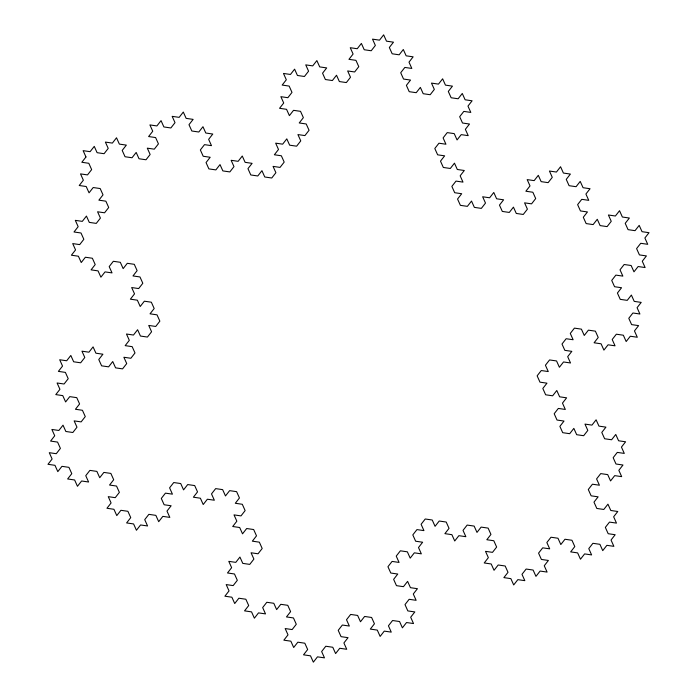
<?xml version="1.0" encoding="UTF-8"?>
<svg xmlns="http://www.w3.org/2000/svg" width="697" height="697" viewBox="0 0 697 697"><rect width="100%" height="100%" fill="white"/><g stroke="black" fill="none" stroke-linecap="round" stroke-linejoin="round"><path stroke-width="1.05" d="M85.966 156.973L81.828 162.279L88.815 163.29L91.656 169.606L87.508 174.903L80.521 173.893L83.361 180.209L79.223 185.507L86.21 186.517L89.05 192.834L93.198 187.537L100.176 188.547L103.025 194.864L98.878 200.161L105.866 201.18L108.706 207.488L104.567 212.794L97.58 211.783L100.42 218.091L96.273 223.397L89.286 222.387L86.445 216.07L82.298 221.367L75.32 220.357L78.16 226.673L74.013 231.979L81 232.99L83.84 239.306L79.702 244.603L72.715 243.593L75.555 249.909L71.408 255.207L78.395 256.217L81.235 262.534L85.382 257.237L92.37 258.247L95.21 264.564L91.072 269.861L98.05 270.88L100.899 277.188L105.038 271.891L112.025 272.902L109.185 266.585L113.332 261.288L120.311 262.299L123.16 268.615L127.298 263.309L134.286 264.32L137.126 270.636L132.988 275.942L139.975 276.953L142.815 283.27L138.668 288.567L131.681 287.556L134.53 293.873L130.383 299.17L137.37 300.189L140.21 306.497L144.357 301.2L151.345 302.21L154.185 308.527L150.038 313.824L157.025 314.844L159.866 321.16L155.727 326.457L148.74 325.447L151.58 331.763L147.433 337.06L140.445 336.05L137.605 329.733L133.467 335.039L126.479 334.02L129.32 340.336L125.172 345.642L132.16 346.653L135 352.97L130.862 358.267L123.874 357.256L126.715 363.573L122.567 368.87L115.589 367.859L112.74 361.543L108.601 366.849L101.614 365.838L98.774 359.521L102.912 354.215L95.925 353.205L93.084 346.888L88.937 352.194L81.958 351.183L84.799 357.491L80.652 362.797L73.664 361.787L70.824 355.47L66.677 360.767L59.698 359.757L62.538 366.073L58.391 371.379L65.379 372.39L68.219 378.706L64.08 384.003L57.093 382.993L59.933 389.309L55.786 394.607L62.774 395.617L65.614 401.934L69.761 396.637L76.748 397.647L79.589 403.964L75.45 409.261L82.429 410.28L85.278 416.588L81.131 421.894L74.143 420.883L76.984 427.191L72.845 432.497L65.858 431.487L63.018 425.17L58.87 430.467L51.883 429.457L54.723 435.773L50.585 441.079L57.572 442.09L60.412 448.406L56.265 453.703L49.278 452.693L52.118 459.009L47.98 464.307L54.967 465.317L57.807 471.634L61.955 466.337L68.933 467.347L71.782 473.664L67.635 478.961L74.623 479.98L77.463 486.288L81.61 480.991L88.597 482.002L85.748 475.685L89.896 470.388L96.883 471.399L99.723 477.715L103.87 472.409L110.858 473.42L113.698 479.736L109.551 485.042L116.538 486.053L119.379 492.37L115.24 497.667L108.253 496.656L111.093 502.973L106.946 508.27L113.933 509.289L116.782 515.597L120.921 510.3L127.908 511.31L130.748 517.627L126.61 522.924L133.597 523.944L136.438 530.26L140.576 524.954L147.564 525.965L144.723 519.648L148.87 514.351L155.858 515.362L158.698 521.678L162.837 516.372L169.824 517.392L166.984 511.075L171.131 505.769L164.143 504.759L161.303 498.442L165.442 493.145L172.429 494.156L169.589 487.839L173.736 482.542L180.715 483.552L183.564 489.869L187.702 484.563L194.69 485.574L197.53 491.89L193.391 497.196L200.379 498.207L203.219 504.523L207.366 499.218L214.345 500.228L211.505 493.92L215.652 488.614L222.639 489.625L225.48 495.942L229.627 490.644L236.605 491.655L239.454 497.972L235.307 503.269L242.295 504.279L245.135 510.596L240.996 515.902L234.009 514.883L236.849 521.199L232.702 526.505L239.69 527.516L242.53 533.832L246.677 528.526L253.664 529.537L256.505 535.854L252.358 541.16L259.345 542.17L262.194 548.487L258.047 553.784L251.059 552.773L253.9 559.09L249.761 564.387L242.774 563.376L239.934 557.06L235.786 562.366L228.799 561.355L231.639 567.672L227.501 572.969L234.48 573.979L237.328 580.296L233.181 585.602L226.194 584.583L229.034 590.899L224.896 596.205L231.883 597.216L234.723 603.532L238.862 598.226L245.849 599.237L248.698 605.554L244.551 610.86L251.539 611.87L254.379 618.187L258.526 612.881L265.513 613.9L262.664 607.584L266.812 602.278L273.799 603.288L276.639 609.605L280.786 604.308L287.774 605.318L290.614 611.635L286.467 616.932L293.454 617.943L296.295 624.259L292.156 629.565L285.169 628.555L288.009 634.862L283.862 640.168L290.849 641.179L293.69 647.496L297.837 642.19L304.824 643.209L307.665 649.517L303.526 654.823L310.505 655.833L313.354 662.15L317.492 656.844L324.48 657.863L321.639 651.547L325.787 646.241L332.774 647.26L335.614 653.568L339.753 648.271L346.74 649.282L343.9 642.965L348.047 637.668L341.06 636.657L338.219 630.341L342.358 625.035L349.345 626.045L346.505 619.738L350.652 614.432L357.631 615.442L360.48 621.759L364.618 616.462L371.606 617.472L374.446 623.789L370.307 629.086L377.295 630.097L380.135 636.413L384.274 631.116L391.261 632.127L388.421 625.81L392.568 620.513L399.555 621.524L402.396 627.84L406.543 622.534L413.521 623.545L410.681 617.228L414.828 611.931L407.841 610.921L405.001 604.604L409.139 599.298L416.126 600.317L413.286 594.001L417.433 588.695L410.446 587.684L407.606 581.368L403.458 586.674L396.471 585.663L393.631 579.346L397.769 574.04L390.79 573.03L387.941 566.713L392.089 561.416L399.076 562.427L396.236 556.11L400.374 550.813L407.362 551.824L410.202 558.14L414.349 552.834L421.337 553.845L418.496 547.528L422.635 542.231L415.647 541.221L412.807 534.904L416.954 529.598L423.942 530.617L421.101 524.301L425.24 518.995L432.227 520.006L435.067 526.322L439.215 521.025L446.202 522.036L449.042 528.352L444.895 533.649L451.883 534.669L454.732 540.977L458.87 535.679L465.857 536.69L463.017 530.373L467.156 525.076L474.143 526.087L476.992 532.403L481.13 527.098L488.118 528.108L490.958 534.425L486.82 539.731L493.807 540.741L496.647 547.058L492.5 552.355L485.513 551.344L488.353 557.661L484.215 562.958L491.202 563.978L494.042 570.285L498.189 564.988L505.168 565.999L508.017 572.315L503.87 577.613L510.857 578.632L513.698 584.94L517.845 579.643L524.832 580.653L521.983 574.337L526.13 569.04L533.118 570.05L535.958 576.367L540.105 571.061L547.093 572.08L544.252 565.764L548.391 560.458L541.403 559.447L538.563 553.13L542.71 547.833L549.698 548.844L546.849 542.527L550.996 537.23L557.983 538.241L560.824 544.557L564.971 539.251L571.958 540.262L574.798 546.579L570.651 551.885L577.639 552.895L580.479 559.212L584.626 553.906L591.614 554.917L588.773 548.609L592.912 543.303L599.899 544.313L602.739 550.63L606.887 545.333L613.874 546.343L611.034 540.027L615.172 534.721L608.185 533.71L605.344 527.394L609.492 522.097L616.479 523.107L613.639 516.791L617.777 511.493L610.79 510.483L607.95 504.166L603.802 509.463L596.824 508.453L593.975 502.136L598.122 496.839L591.134 495.82L588.294 489.512L592.433 484.206L599.42 485.217L596.58 478.909L600.727 473.603L607.714 474.613L610.555 480.93L614.702 475.633L621.68 476.643L618.84 470.327L622.987 465.021L616 464.01L613.16 457.694L617.298 452.397L624.285 453.407L621.445 447.091L625.592 441.793L618.605 440.783L615.765 434.466L611.617 439.763L604.63 438.753L601.79 432.436L605.928 427.139L598.95 426.12L596.101 419.812L591.962 425.109L584.975 424.098L587.815 430.415L583.668 435.712L576.689 434.701L573.84 428.385L569.702 433.691L562.714 432.68L559.874 426.364L564.012 421.058L557.025 420.047L554.185 413.73L558.332 408.433L565.319 409.444L562.47 403.127L566.617 397.83L559.63 396.811L556.79 390.503L552.643 395.8L545.655 394.79L542.815 388.473L546.962 383.176L539.975 382.156L537.134 375.84L541.273 370.543L548.26 371.553L545.42 365.237L549.567 359.94L556.554 360.95L559.395 367.267L563.533 361.961L570.521 362.98L567.68 356.664L571.828 351.358L564.84 350.347L562 344.03L566.138 338.733L573.126 339.744L570.285 333.427L574.433 328.13L581.411 329.141L584.26 335.457L588.399 330.151L595.386 331.162L598.226 337.479L594.088 342.785L601.075 343.795L603.916 350.112L608.063 344.806L615.042 345.817L612.201 339.509L616.348 334.203L623.336 335.213L626.176 341.53L630.323 336.233L637.302 337.243L634.462 330.927L638.609 325.621L631.621 324.61L628.781 318.294L632.92 312.997L639.907 314.007L637.067 307.691L641.214 302.393L634.226 301.383L631.386 295.066L627.239 300.363L620.252 299.353L617.411 293.036L621.55 287.739L614.571 286.72L611.722 280.412L615.869 275.106L622.857 276.117L620.016 269.809L624.155 264.503L631.142 265.513L633.982 271.83L638.13 266.533L645.117 267.543L642.277 261.227L646.415 255.921L639.428 254.91L636.588 248.594L640.735 243.297L647.722 244.307L644.882 237.991L649.02 232.693L642.033 231.683L639.193 225.366L635.045 230.663L628.067 229.653L625.218 223.336L629.365 218.039L622.377 217.02L619.537 210.712L615.39 216.009L608.403 214.998L611.252 221.315L607.104 226.612L600.117 225.601L597.277 219.285L593.13 224.591L586.142 223.58L583.302 217.264L587.449 211.958L580.462 210.947L577.621 204.63L581.76 199.333L588.747 200.344L585.907 194.027L590.054 188.73L583.067 187.711L580.218 181.403L576.079 186.7L569.092 185.69L566.252 179.373L570.39 174.076L563.403 173.056L560.562 166.74L556.424 172.046L549.436 171.035L552.277 177.352L548.13 182.649L541.142 181.638L538.302 175.322L534.163 180.628L527.176 179.608L530.016 185.925L525.869 191.231L532.856 192.241L535.697 198.558L531.558 203.855L524.571 202.844L527.411 209.161L523.264 214.458L516.285 213.448L513.436 207.131L509.298 212.437L502.31 211.426L499.47 205.11L503.609 199.804L496.621 198.793L493.781 192.477L489.634 197.782L482.655 196.772L485.495 203.08L481.348 208.386L474.361 207.375L471.521 201.058L467.373 206.356L460.395 205.345L457.546 199.028L461.693 193.731L454.705 192.72L451.865 186.404L456.004 181.098L462.991 182.117L460.151 175.801L464.298 170.495L457.31 169.484L454.47 163.168L450.323 168.474L443.336 167.463L440.495 161.146L444.642 155.84L437.655 154.83L434.806 148.513L438.953 143.216L445.941 144.227L443.1 137.91L447.239 132.613L454.226 133.624L457.066 139.94L461.214 134.634L468.201 135.645L465.361 129.328L469.499 124.031L462.52 123.02L459.671 116.704L463.819 111.398L470.806 112.417L467.966 106.101L472.104 100.795L465.117 99.784L462.277 93.468L458.138 98.774L451.151 97.763L448.302 91.446L452.449 86.14L445.461 85.13L442.621 78.813L438.474 84.119L431.487 83.1L434.336 89.416L430.188 94.722L423.201 93.712L420.361 87.395L416.214 92.692L409.226 91.682L406.386 85.365L410.533 80.068L403.546 79.057L400.705 72.741L404.844 67.435L411.831 68.445L408.991 62.138L413.138 56.832L406.151 55.821L403.31 49.504L399.163 54.81L392.176 53.791L389.335 47.483L393.474 42.177L386.495 41.167L383.646 34.85L379.508 40.156L372.52 39.137L375.361 45.453L371.213 50.759L364.226 49.74L361.386 43.432L357.247 48.729L350.26 47.718L353.1 54.035L348.953 59.332L355.94 60.343L358.781 66.659L354.642 71.965L347.655 70.955L350.495 77.262L346.348 82.568L339.369 81.558L336.52 75.241L332.382 80.538L325.394 79.528L322.554 73.211L326.693 67.914L319.705 66.903L316.865 60.587L312.726 65.884L305.739 64.873L308.579 71.19L304.432 76.487L297.445 75.476L294.604 69.16L290.457 74.466L283.479 73.455L286.319 79.772L282.172 85.069L289.159 86.079L291.999 92.396L287.861 97.702L280.874 96.683L283.714 102.999L279.567 108.305L286.554 109.316L289.394 115.632L293.542 110.326L300.529 111.337L303.369 117.654L299.231 122.96L306.21 123.97L309.059 130.287L304.911 135.584L297.924 134.573L300.764 140.89L296.626 146.187L289.638 145.176L286.798 138.86L282.651 144.166L275.663 143.155L278.504 149.472L274.365 154.769L281.353 155.78L284.193 162.096L280.046 167.402L273.058 166.383L275.899 172.699L271.76 178.005L264.773 176.994L261.933 170.678L257.785 175.975L250.798 174.964L247.958 168.648L252.105 163.351L245.117 162.331L242.268 156.023L238.13 161.321L231.143 160.31L233.983 166.627L229.844 171.924L222.857 170.913L220.008 164.597L215.87 169.902L208.882 168.892L206.042 162.575L210.18 157.269L203.193 156.259L200.353 149.942L204.5 144.645L211.487 145.656L208.647 139.339L212.785 134.042L205.798 133.022L202.958 126.715L198.811 132.012L191.832 131.001L188.983 124.685L193.13 119.387L186.143 118.368L183.302 112.06L179.155 117.357L172.168 116.347L175.017 122.663L170.87 127.96L163.882 126.95L161.042 120.633L156.895 125.939L149.907 124.92L152.748 131.236L148.609 136.542L155.597 137.553L158.437 143.87L154.29 149.167L147.302 148.156L150.151 154.473L146.004 159.77L139.017 158.759L136.176 152.443L132.029 157.749L125.042 156.738L122.202 150.421L126.349 145.115L119.361 144.105L116.521 137.788L112.374 143.094L105.386 142.083L108.227 148.391L104.088 153.697L97.101 152.687L94.261 146.37L90.113 151.667L83.126 150.657L85.966 156.973"/></g></svg>
